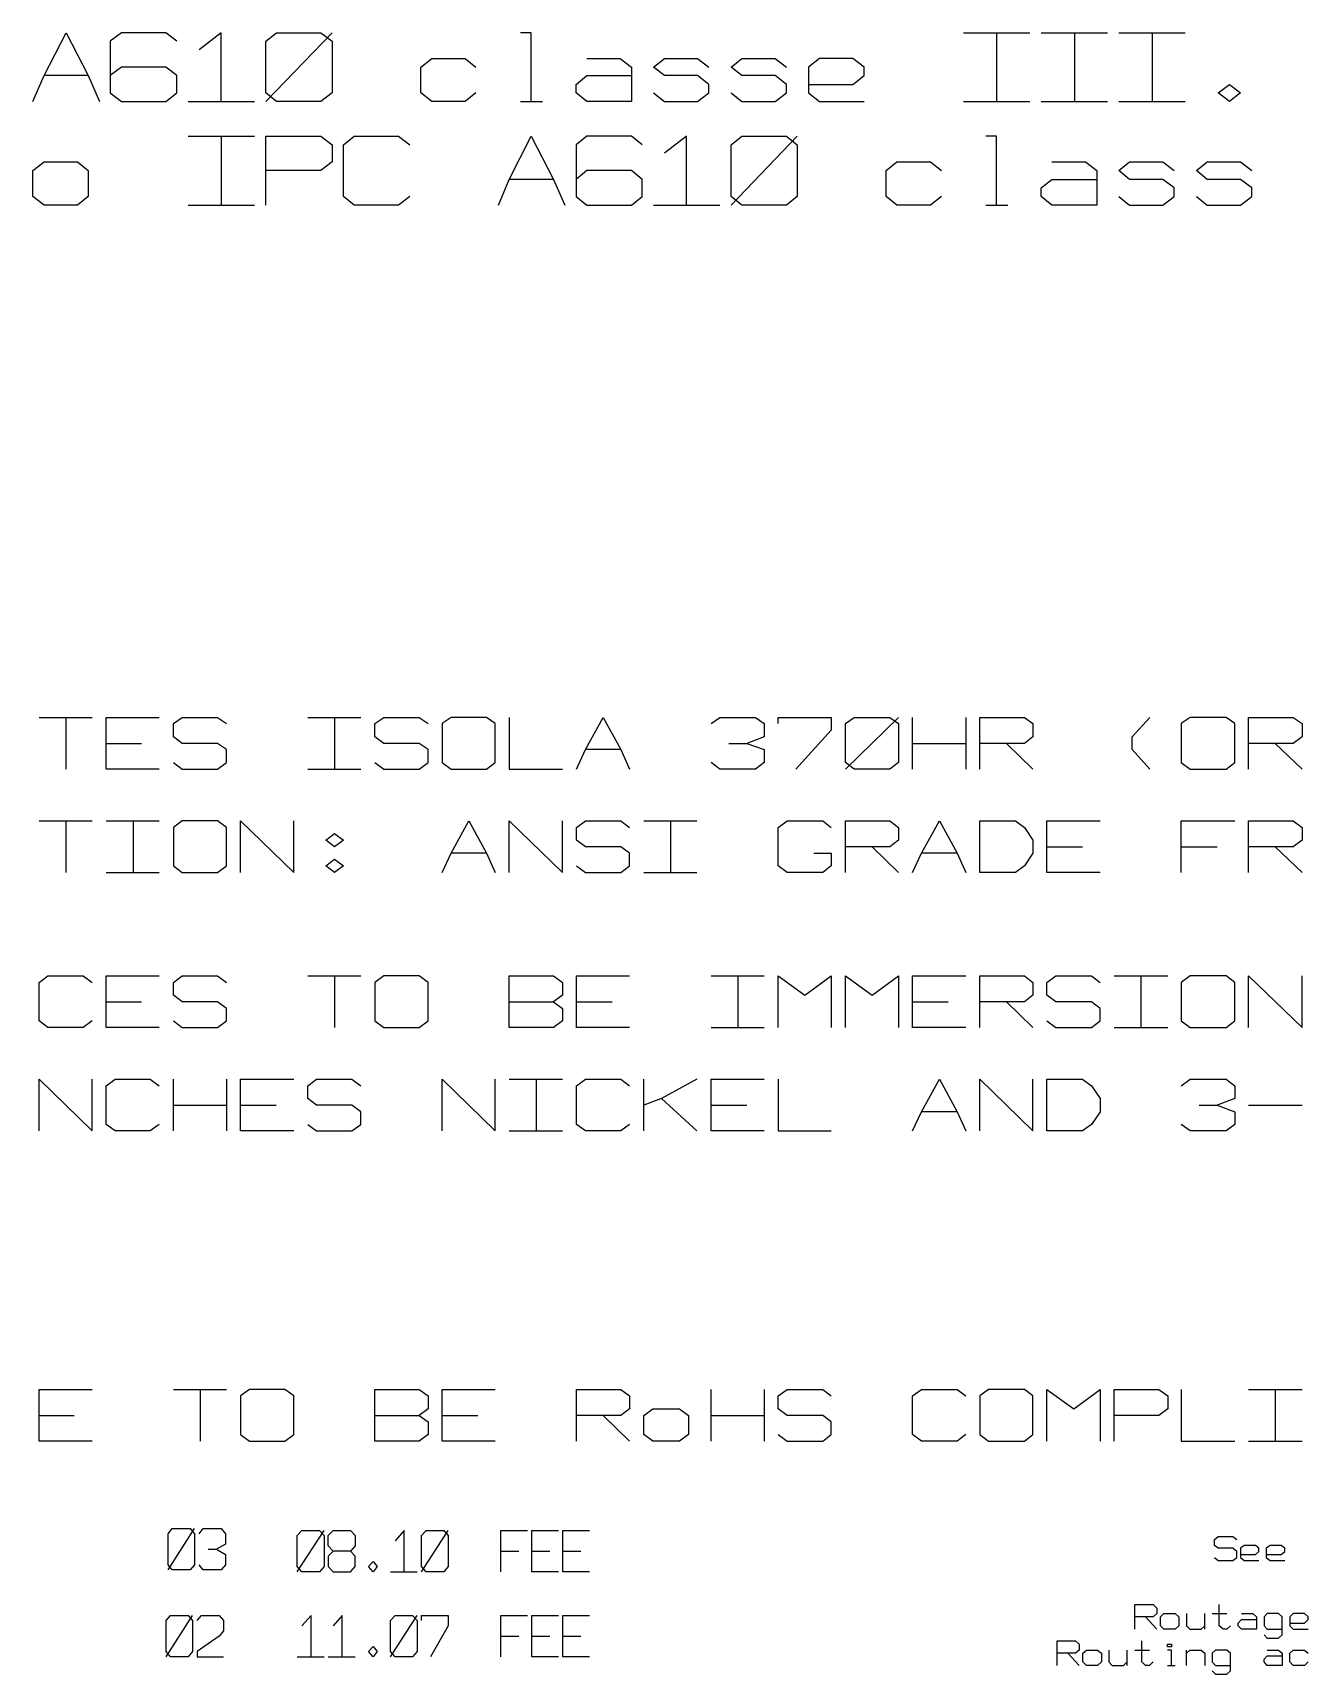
# Model space of a CAD drawing. Extents: x 0 to 1189, y 35 to 806.
# Drawn here: x 614 to 681.8, y 279.6 to 366.9 of the extents above; entities that cross this region are included whole.
import ezdxf

# ---------------------------------------------------------------- set-up
doc = ezdxf.new("R2010")
doc.units = 0
doc.layers.add('1', color=1, linetype='CONTINUOUS')

msp = doc.modelspace()

# ---------------------------------------------------------------- linework, layer by layer
at = {"layer": '1'}
for p, q in [((614.55, 364.68), (615.72, 366.95)), ((615.72, 366.95), (616.9, 364.68)), ((618.67, 366.95), (618.07, 366.5)), ((621.02, 366.95), (618.67, 366.95)), ((621.62, 366.5), (621.02, 366.95)), ((623.97, 366.95), (622.8, 366.05)), ((623.97, 363.3), (623.97, 366.95)), ((626.35, 366.5), (626.92, 366.95)), ((626.35, 363.3), (629.87, 366.95)), ((626.92, 366.95), (629.27, 366.95)), ((629.27, 366.95), (629.87, 366.5)), ((640.47, 366.95), (639.9, 366.95)), ((640.47, 363.3), (640.47, 366.95)), ((663.47, 366.95), (667, 366.95)), ((665.22, 366.95), (665.22, 363.3)), ((667.6, 366.95), (671.12, 366.95)), ((669.37, 366.95), (669.37, 363.3)), ((671.72, 366.95), (675.25, 366.95)), ((673.5, 366.95), (673.5, 363.3)), ((618.07, 366.5), (618.07, 363.75)), ((626.35, 363.75), (626.35, 366.5)), ((629.87, 366.5), (629.87, 363.75)), ((618.67, 365.13), (618.07, 364.68)), ((621.02, 365.13), (618.67, 365.13)), ((621.62, 364.68), (621.02, 365.13)), ((634.6, 365.13), (635.17, 365.58)), ((634.6, 363.75), (634.6, 365.13)), ((635.17, 365.58), (636.95, 365.58)), ((636.95, 365.58), (637.52, 365.13)), ((643.42, 365.58), (645.2, 365.58)), ((645.2, 365.58), (645.8, 365.13)), ((645.8, 365.13), (645.8, 363.3)), ((646.97, 365.13), (647.55, 365.58)), ((647.55, 364.68), (646.97, 365.13)), ((647.55, 365.58), (649.32, 365.58)), ((649.32, 365.58), (649.92, 365.13)), ((651.1, 365.13), (651.67, 365.58)), ((651.67, 364.68), (651.1, 365.13)), ((651.67, 365.58), (653.45, 365.58)), ((653.45, 365.58), (654.05, 365.13)), ((655.8, 365.58), (655.22, 365.13)), ((655.22, 365.13), (655.22, 363.75)), ((657.57, 365.58), (655.8, 365.58)), ((658.17, 365.13), (657.57, 365.58)), ((658.17, 364.68), (658.17, 365.13)), ((613.95, 363.3), (614.55, 364.68)), ((616.9, 364.68), (614.55, 364.68)), ((616.9, 364.68), (617.5, 363.3)), ((621.62, 363.75), (621.62, 364.68)), ((642.85, 364.2), (643.42, 364.68)), ((642.85, 363.75), (642.85, 364.2)), ((643.42, 364.68), (645.8, 364.68)), ((649.32, 364.68), (647.55, 364.68)), ((649.92, 364.2), (649.32, 364.68)), ((649.92, 363.75), (649.92, 364.2)), ((653.45, 364.68), (651.67, 364.68)), ((654.05, 364.2), (653.45, 364.68)), ((654.05, 363.75), (654.05, 364.2)), ((655.22, 364.2), (657.57, 364.2)), ((657.57, 364.2), (658.17, 364.68)), ((677.02, 363.75), (677.62, 364.2)), ((677.62, 364.2), (678.2, 363.75)), ((618.07, 363.75), (618.67, 363.3)), ((618.67, 363.3), (621.02, 363.3)), ((621.02, 363.3), (621.62, 363.75)), ((622.22, 363.3), (625.75, 363.3)), ((626.92, 363.3), (626.35, 363.75)), ((629.27, 363.3), (626.92, 363.3)), ((629.87, 363.75), (629.27, 363.3)), ((635.17, 363.3), (634.6, 363.75)), ((636.95, 363.3), (635.17, 363.3)), ((637.52, 363.75), (636.95, 363.3)), ((639.9, 363.3), (641.07, 363.3)), ((643.42, 363.3), (642.85, 363.75)), ((645.8, 363.3), (643.42, 363.3)), ((646.97, 363.75), (647.55, 363.3)), ((647.55, 363.3), (649.32, 363.3)), ((649.32, 363.3), (649.92, 363.75)), ((651.1, 363.75), (651.67, 363.3)), ((651.67, 363.3), (653.45, 363.3)), ((653.45, 363.3), (654.05, 363.75)), ((655.22, 363.75), (655.8, 363.3)), ((655.8, 363.3), (658.17, 363.3)), ((663.47, 363.3), (667, 363.3)), ((667.6, 363.3), (671.12, 363.3)), ((671.72, 363.3), (675.25, 363.3)), ((677.62, 363.3), (677.02, 363.75)), ((678.2, 363.75), (677.62, 363.3)), ((622.22, 361.45), (625.75, 361.45)), ((623.97, 361.45), (623.97, 357.78)), ((626.35, 357.78), (626.35, 361.45)), ((626.35, 361.45), (629.27, 361.45)), ((629.27, 361.45), (629.87, 361)), ((629.87, 361), (629.87, 360.08)), ((630.47, 361), (631.05, 361.45)), ((630.47, 358.25), (630.47, 361)), ((631.05, 361.45), (633.4, 361.45)), ((633.4, 361.45), (634, 361)), ((639.3, 359.15), (640.47, 361.45)), ((640.47, 361.45), (641.65, 359.15)), ((643.42, 361.45), (642.85, 361)), ((642.85, 361), (642.85, 358.25)), ((645.8, 361.45), (643.42, 361.45)), ((646.37, 361), (645.8, 361.45)), ((648.72, 361.45), (647.55, 360.55)), ((648.72, 357.78), (648.72, 361.45)), ((651.1, 361), (651.67, 361.45)), ((651.1, 357.78), (654.62, 361.45)), ((651.1, 358.25), (651.1, 361)), ((651.67, 361.45), (654.05, 361.45)), ((654.05, 361.45), (654.62, 361)), ((654.62, 361), (654.62, 358.25)), ((665.22, 361.45), (664.65, 361.45)), ((665.22, 357.78), (665.22, 361.45)), ((613.95, 359.63), (614.55, 360.08)), ((614.55, 360.08), (616.32, 360.08)), ((616.32, 360.08), (616.9, 359.63)), ((629.87, 360.08), (629.27, 359.63)), ((659.35, 359.63), (659.92, 360.08)), ((659.92, 360.08), (661.7, 360.08)), ((661.7, 360.08), (662.3, 359.63)), ((668.17, 360.08), (669.95, 360.08)), ((669.95, 360.08), (670.55, 359.63)), ((671.72, 359.63), (672.3, 360.08)), ((672.3, 360.08), (674.07, 360.08)), ((674.07, 360.08), (674.67, 359.63)), ((675.85, 359.63), (676.42, 360.08)), ((676.42, 360.08), (678.2, 360.08)), ((678.2, 360.08), (678.8, 359.63)), ((613.95, 358.25), (613.95, 359.63)), ((616.9, 359.63), (616.9, 358.25)), ((629.27, 359.63), (626.35, 359.63)), ((638.72, 357.78), (639.3, 359.15)), ((641.65, 359.15), (639.3, 359.15)), ((641.65, 359.15), (642.25, 357.78)), ((643.42, 359.63), (642.85, 359.15)), ((645.8, 359.63), (643.42, 359.63)), ((646.37, 359.15), (645.8, 359.63)), ((646.37, 358.25), (646.37, 359.15)), ((659.35, 358.25), (659.35, 359.63)), ((667.6, 358.7), (668.17, 359.15)), ((668.17, 359.15), (670.55, 359.15)), ((670.55, 359.63), (670.55, 357.78)), ((672.3, 359.15), (671.72, 359.63)), ((674.07, 359.15), (672.3, 359.15)), ((674.67, 358.7), (674.07, 359.15)), ((676.42, 359.15), (675.85, 359.63)), ((678.2, 359.15), (676.42, 359.15)), ((678.8, 358.7), (678.2, 359.15)), ((614.55, 357.78), (613.95, 358.25)), ((616.9, 358.25), (616.32, 357.78)), ((631.05, 357.78), (630.47, 358.25)), ((634, 358.25), (633.4, 357.78)), ((642.85, 358.25), (643.42, 357.78)), ((645.8, 357.78), (646.37, 358.25)), ((651.67, 357.78), (651.1, 358.25)), ((654.62, 358.25), (654.05, 357.78)), ((659.92, 357.78), (659.35, 358.25)), ((662.3, 358.25), (661.7, 357.78)), ((667.6, 358.25), (667.6, 358.7)), ((668.17, 357.78), (667.6, 358.25)), ((671.72, 358.25), (672.3, 357.78)), ((674.07, 357.78), (674.67, 358.25)), ((674.67, 358.25), (674.67, 358.7)), ((675.85, 358.25), (676.42, 357.78)), ((678.2, 357.78), (678.8, 358.25)), ((678.8, 358.25), (678.8, 358.7)), ((616.32, 357.78), (614.55, 357.78)), ((622.22, 357.78), (625.75, 357.78)), ((633.4, 357.78), (631.05, 357.78)), ((643.42, 357.78), (645.8, 357.78)), ((646.97, 357.78), (650.5, 357.78)), ((654.05, 357.78), (651.67, 357.78)), ((661.7, 357.78), (659.92, 357.78)), ((664.65, 357.78), (665.82, 357.78)), ((670.55, 357.78), (668.17, 357.78)), ((672.3, 357.78), (674.07, 357.78)), ((676.42, 357.78), (678.2, 357.78)), ((614.28, 330.53), (617.1, 330.53)), ((615.7, 330.53), (615.7, 327.78)), ((617.85, 327.78), (617.85, 330.53)), ((617.85, 330.53), (620.68, 330.53)), ((621.43, 330.2), (621.9, 330.53)), ((621.43, 329.5), (621.43, 330.2)), ((621.9, 330.53), (623.78, 330.53)), ((623.78, 330.53), (624.25, 330.2)), ((628.58, 330.53), (631.4, 330.53)), ((630, 330.53), (630, 327.78)), ((632.15, 330.2), (632.63, 330.53)), ((632.15, 329.5), (632.15, 330.2)), ((632.63, 330.53), (634.5, 330.53)), ((634.5, 330.53), (634.98, 330.2)), ((636.2, 330.53), (635.73, 330.2)), ((635.73, 330.2), (635.73, 328.13)), ((638.08, 330.53), (636.2, 330.53)), ((638.55, 330.2), (638.08, 330.53)), ((638.55, 328.13), (638.55, 330.2)), ((639.3, 330.53), (639.3, 327.78)), ((643.35, 328.83), (644.3, 330.53)), ((644.3, 330.53), (645.23, 328.83)), ((650.03, 330.2), (650.5, 330.53)), ((650.5, 330.53), (652.4, 330.53)), ((652.4, 330.53), (652.85, 330.2)), ((652.85, 330.2), (652.85, 329.5)), ((653.6, 330.2), (653.6, 330.53)), ((653.6, 330.53), (656.43, 330.53)), ((656.43, 330.53), (656.43, 329.85)), ((657.18, 330.2), (657.65, 330.53)), ((657.18, 327.78), (660, 330.53)), ((657.18, 328.13), (657.18, 330.2)), ((657.65, 330.53), (659.55, 330.53)), ((659.55, 330.53), (660, 330.2)), ((660, 330.2), (660, 328.13)), ((660.75, 327.78), (660.75, 330.53)), ((663.58, 330.53), (663.58, 327.78)), ((664.33, 327.78), (664.33, 330.53)), ((664.33, 330.53), (666.7, 330.53)), ((666.7, 330.53), (667.15, 330.2)), ((667.15, 330.2), (667.15, 329.5)), ((672.43, 329.5), (673.38, 330.53)), ((675.53, 330.53), (675.05, 330.2)), ((675.05, 330.2), (675.05, 328.13)), ((677.43, 330.53), (675.53, 330.53)), ((677.9, 330.2), (677.43, 330.53)), ((677.9, 328.13), (677.9, 330.2)), ((678.63, 327.78), (678.63, 330.53)), ((678.63, 330.53), (681, 330.53)), ((681, 330.53), (681.48, 330.2)), ((681.48, 330.2), (681.48, 329.5)), ((621.9, 329.15), (621.43, 329.5)), ((632.63, 329.15), (632.15, 329.5)), ((652.85, 329.5), (651.93, 329.15)), ((656.43, 329.85), (654.55, 327.78)), ((667.15, 329.5), (666.7, 329.15)), ((672.43, 328.83), (672.43, 329.5)), ((681.48, 329.5), (681, 329.15)), ((617.85, 329.15), (619.73, 329.15)), ((623.78, 329.15), (621.9, 329.15)), ((624.25, 328.83), (623.78, 329.15)), ((624.25, 328.13), (624.25, 328.83)), ((634.5, 329.15), (632.63, 329.15)), ((634.98, 328.83), (634.5, 329.15)), ((634.98, 328.13), (634.98, 328.83)), ((642.88, 327.78), (643.35, 328.83)), ((645.23, 328.83), (643.35, 328.83)), ((645.23, 328.83), (645.7, 327.78)), ((650.98, 329.15), (651.93, 329.15)), ((651.93, 329.15), (652.85, 328.83)), ((652.85, 328.83), (652.85, 328.13)), ((660.75, 329.15), (663.58, 329.15)), ((666.7, 329.15), (664.33, 329.15)), ((665.75, 329.15), (667.15, 327.78)), ((673.38, 327.78), (672.43, 328.83)), ((681, 329.15), (678.63, 329.15)), ((680.05, 329.15), (681.48, 327.78)), ((620.68, 327.78), (617.85, 327.78)), ((621.43, 328.13), (621.9, 327.78)), ((621.9, 327.78), (623.78, 327.78)), ((623.78, 327.78), (624.25, 328.13)), ((628.58, 327.78), (631.4, 327.78)), ((632.15, 328.13), (632.63, 327.78)), ((632.63, 327.78), (634.5, 327.78)), ((634.5, 327.78), (634.98, 328.13)), ((635.73, 328.13), (636.2, 327.78)), ((636.2, 327.78), (638.08, 327.78)), ((638.08, 327.78), (638.55, 328.13)), ((639.3, 327.78), (642.13, 327.78)), ((650.5, 327.78), (650.03, 328.13)), ((652.4, 327.78), (650.5, 327.78)), ((652.85, 328.13), (652.4, 327.78)), ((657.65, 327.78), (657.18, 328.13)), ((659.55, 327.78), (657.65, 327.78)), ((660, 328.13), (659.55, 327.78)), ((675.05, 328.13), (675.53, 327.78)), ((675.53, 327.78), (677.43, 327.78)), ((677.43, 327.78), (677.9, 328.13)), ((614.28, 325.03), (617.1, 325.03)), ((615.7, 325.03), (615.7, 322.28)), ((617.85, 325.03), (620.68, 325.03)), ((619.28, 325.03), (619.28, 322.28)), ((621.9, 325.03), (621.43, 324.68)), ((623.78, 325.03), (621.9, 325.03)), ((624.25, 324.68), (623.78, 325.03)), ((625, 322.28), (625, 325.03)), ((625, 325.03), (627.83, 322.28)), ((627.83, 322.28), (627.83, 325.03)), ((636.2, 323.3), (637.15, 325.03)), ((637.15, 325.03), (638.08, 323.3)), ((639.3, 322.28), (639.3, 325.03)), ((639.3, 325.03), (642.13, 322.28)), ((642.13, 322.28), (642.13, 325.03)), ((642.88, 324.68), (643.35, 325.03)), ((643.35, 325.03), (645.23, 325.03)), ((645.23, 325.03), (645.7, 324.68)), ((646.45, 325.03), (649.28, 325.03)), ((647.88, 325.03), (647.88, 322.28)), ((653.6, 324.68), (654.08, 325.03)), ((654.08, 325.03), (655.98, 325.03)), ((655.98, 325.03), (656.43, 324.68)), ((657.18, 322.28), (657.18, 325.03)), ((657.18, 325.03), (659.55, 325.03)), ((659.55, 325.03), (660, 324.68)), ((661.23, 323.3), (662.18, 325.03)), ((662.18, 325.03), (663.13, 323.3)), ((664.33, 322.28), (664.33, 325.03)), ((664.33, 325.03), (666.23, 325.03)), ((666.23, 325.03), (666.7, 324.68)), ((667.9, 322.28), (667.9, 325.03)), ((667.9, 325.03), (670.73, 325.03)), ((675.05, 322.28), (675.05, 325.03)), ((675.05, 325.03), (677.9, 325.03)), ((678.63, 322.28), (678.63, 325.03)), ((678.63, 325.03), (681, 325.03)), ((681, 325.03), (681.48, 324.68)), ((621.43, 324.68), (621.43, 322.63)), ((624.25, 322.63), (624.25, 324.68)), ((629.53, 324), (630, 324.35)), ((630, 323.65), (629.53, 324)), ((630, 324.35), (630.48, 324)), ((630.48, 324), (630, 323.65)), ((642.88, 324), (642.88, 324.68)), ((643.35, 323.65), (642.88, 324)), ((653.6, 322.63), (653.6, 324.68)), ((660, 324), (659.55, 323.65)), ((660, 324.68), (660, 324)), ((666.7, 324.68), (667.15, 324)), ((667.15, 324), (667.15, 323.3)), ((681.48, 324), (681, 323.65)), ((681.48, 324.68), (681.48, 324)), ((635.73, 322.28), (636.2, 323.3)), ((638.08, 323.3), (636.2, 323.3)), ((638.08, 323.3), (638.55, 322.28)), ((645.23, 323.65), (643.35, 323.65)), ((645.7, 323.3), (645.23, 323.65)), ((645.7, 322.63), (645.7, 323.3)), ((655.5, 323.3), (656.43, 323.3)), ((656.43, 323.3), (656.43, 322.63)), ((659.55, 323.65), (657.18, 323.65)), ((658.6, 323.65), (660, 322.28)), ((660.75, 322.28), (661.23, 323.3)), ((663.13, 323.3), (661.23, 323.3)), ((663.13, 323.3), (663.58, 322.28)), ((667.15, 323.3), (666.7, 322.63)), ((667.9, 323.65), (669.8, 323.65)), ((675.05, 323.65), (676.95, 323.65)), ((681, 323.65), (678.63, 323.65)), ((680.05, 323.65), (681.48, 322.28)), ((617.85, 322.28), (620.68, 322.28)), ((621.43, 322.63), (621.9, 322.28)), ((621.9, 322.28), (623.78, 322.28)), ((623.78, 322.28), (624.25, 322.63)), ((629.53, 322.63), (630, 322.98)), ((630, 322.28), (629.53, 322.63)), ((630, 322.98), (630.48, 322.63)), ((630.48, 322.63), (630, 322.28)), ((642.88, 322.63), (643.35, 322.28)), ((643.35, 322.28), (645.23, 322.28)), ((645.23, 322.28), (645.7, 322.63)), ((646.45, 322.28), (649.28, 322.28)), ((654.08, 322.28), (653.6, 322.63)), ((655.98, 322.28), (654.08, 322.28)), ((656.43, 322.63), (655.98, 322.28)), ((666.23, 322.28), (664.33, 322.28)), ((666.7, 322.63), (666.23, 322.28)), ((670.73, 322.28), (667.9, 322.28)), ((614.28, 316.43), (614.75, 316.78)), ((614.28, 314.38), (614.28, 316.43)), ((614.75, 316.78), (616.63, 316.78)), ((616.63, 316.78), (617.1, 316.43)), ((617.85, 314.03), (617.85, 316.78)), ((617.85, 316.78), (620.68, 316.78)), ((621.43, 316.43), (621.9, 316.78)), ((621.43, 315.75), (621.43, 316.43)), ((621.9, 316.78), (623.78, 316.78)), ((623.78, 316.78), (624.25, 316.43)), ((628.58, 316.78), (631.4, 316.78)), ((630, 316.78), (630, 314.03)), ((632.63, 316.78), (632.15, 316.43)), ((632.15, 316.43), (632.15, 314.38)), ((634.5, 316.78), (632.63, 316.78)), ((634.98, 316.43), (634.5, 316.78)), ((634.98, 314.38), (634.98, 316.43)), ((639.3, 314.03), (639.3, 316.78)), ((639.3, 316.78), (641.65, 316.78)), ((641.65, 316.78), (642.13, 316.43)), ((642.13, 316.43), (642.13, 315.75)), ((642.88, 314.03), (642.88, 316.78)), ((642.88, 316.78), (645.7, 316.78)), ((650.03, 316.78), (652.85, 316.78)), ((651.45, 316.78), (651.45, 314.03)), ((653.6, 314.03), (653.6, 316.78)), ((653.6, 316.78), (655.03, 315.75)), ((655.03, 315.75), (656.43, 316.78)), ((656.43, 316.78), (656.43, 314.03)), ((657.18, 314.03), (657.18, 316.78)), ((657.18, 316.78), (658.6, 315.75)), ((658.6, 315.75), (660, 316.78)), ((660, 316.78), (660, 314.03)), ((660.75, 314.03), (660.75, 316.78)), ((660.75, 316.78), (663.58, 316.78)), ((664.33, 314.03), (664.33, 316.78)), ((664.33, 316.78), (666.7, 316.78)), ((666.7, 316.78), (667.15, 316.43)), ((667.15, 316.43), (667.15, 315.75)), ((667.9, 316.43), (668.38, 316.78)), ((667.9, 315.75), (667.9, 316.43)), ((668.38, 316.78), (670.28, 316.78)), ((670.28, 316.78), (670.73, 316.43)), ((671.48, 316.78), (674.33, 316.78)), ((672.9, 316.78), (672.9, 314.03)), ((675.53, 316.78), (675.05, 316.43)), ((675.05, 316.43), (675.05, 314.38)), ((677.43, 316.78), (675.53, 316.78)), ((677.9, 316.43), (677.43, 316.78)), ((677.9, 314.38), (677.9, 316.43)), ((678.63, 314.03), (678.63, 316.78)), ((678.63, 316.78), (681.48, 314.03)), ((681.48, 314.03), (681.48, 316.78)), ((617.85, 315.4), (619.73, 315.4)), ((621.9, 315.4), (621.43, 315.75)), ((623.78, 315.4), (621.9, 315.4)), ((624.25, 315.05), (623.78, 315.4)), ((639.3, 315.4), (641.65, 315.4)), ((642.13, 315.75), (641.65, 315.4)), ((641.65, 315.4), (642.13, 315.05)), ((642.88, 315.4), (644.78, 315.4)), ((660.75, 315.4), (662.65, 315.4)), ((666.7, 315.4), (664.33, 315.4)), ((665.75, 315.4), (667.15, 314.03)), ((667.15, 315.75), (666.7, 315.4)), ((668.38, 315.4), (667.9, 315.75)), ((670.28, 315.4), (668.38, 315.4)), ((670.73, 315.05), (670.28, 315.4)), ((614.75, 314.03), (614.28, 314.38)), ((617.1, 314.38), (616.63, 314.03)), ((621.43, 314.38), (621.9, 314.03)), ((623.78, 314.03), (624.25, 314.38)), ((624.25, 314.38), (624.25, 315.05)), ((632.15, 314.38), (632.63, 314.03)), ((634.5, 314.03), (634.98, 314.38)), ((642.13, 314.38), (641.65, 314.03)), ((642.13, 315.05), (642.13, 314.38)), ((667.9, 314.38), (668.38, 314.03)), ((670.28, 314.03), (670.73, 314.38)), ((670.73, 314.38), (670.73, 315.05)), ((675.05, 314.38), (675.53, 314.03)), ((677.43, 314.03), (677.9, 314.38)), ((616.63, 314.03), (614.75, 314.03)), ((620.68, 314.03), (617.85, 314.03)), ((621.9, 314.03), (623.78, 314.03)), ((632.63, 314.03), (634.5, 314.03)), ((641.65, 314.03), (639.3, 314.03)), ((645.7, 314.03), (642.88, 314.03)), ((650.03, 314.03), (652.85, 314.03)), ((663.58, 314.03), (660.75, 314.03)), ((668.38, 314.03), (670.28, 314.03)), ((671.48, 314.03), (674.33, 314.03)), ((675.53, 314.03), (677.43, 314.03)), ((614.28, 308.53), (614.28, 311.28)), ((614.28, 311.28), (617.1, 308.53)), ((617.1, 308.53), (617.1, 311.28)), ((617.85, 310.93), (618.33, 311.28)), ((617.85, 308.88), (617.85, 310.93)), ((618.33, 311.28), (620.2, 311.28)), ((620.2, 311.28), (620.68, 310.93)), ((621.43, 308.53), (621.43, 311.28)), ((624.25, 311.28), (624.25, 308.53)), ((625, 308.53), (625, 311.28)), ((625, 311.28), (627.83, 311.28)), ((628.58, 310.93), (629.05, 311.28)), ((628.58, 310.25), (628.58, 310.93)), ((629.05, 311.28), (630.93, 311.28)), ((630.93, 311.28), (631.4, 310.93)), ((635.73, 308.53), (635.73, 311.28)), ((635.73, 311.28), (638.55, 308.53)), ((638.55, 308.53), (638.55, 311.28)), ((639.3, 311.28), (642.13, 311.28)), ((640.73, 311.28), (640.73, 308.53)), ((642.88, 310.93), (643.35, 311.28)), ((642.88, 308.88), (642.88, 310.93)), ((643.35, 311.28), (645.23, 311.28)), ((645.23, 311.28), (645.7, 310.93)), ((646.45, 308.53), (646.45, 311.28)), ((649.28, 311.28), (647.4, 310.25)), ((650.03, 308.53), (650.03, 311.28)), ((650.03, 311.28), (652.85, 311.28)), ((653.6, 311.28), (653.6, 308.53)), ((661.23, 309.55), (662.18, 311.28)), ((662.18, 311.28), (663.13, 309.55)), ((664.33, 308.53), (664.33, 311.28)), ((664.33, 311.28), (667.15, 308.53)), ((667.15, 308.53), (667.15, 311.28)), ((667.9, 308.53), (667.9, 311.28)), ((667.9, 311.28), (669.8, 311.28)), ((669.8, 311.28), (670.28, 310.93)), ((670.28, 310.93), (670.73, 310.25)), ((675.05, 310.93), (675.53, 311.28)), ((675.53, 311.28), (677.43, 311.28)), ((677.43, 311.28), (677.9, 310.93)), ((677.9, 310.93), (677.9, 310.25)), ((629.05, 309.9), (628.58, 310.25)), ((647.4, 310.25), (646.45, 309.9)), ((647.4, 310.25), (649.28, 308.53)), ((670.73, 310.25), (670.73, 309.55)), ((677.9, 310.25), (676.95, 309.9)), ((621.43, 309.9), (624.25, 309.9)), ((625, 309.9), (626.9, 309.9)), ((630.93, 309.9), (629.05, 309.9)), ((631.4, 309.55), (630.93, 309.9)), ((631.4, 308.88), (631.4, 309.55)), ((650.03, 309.9), (651.93, 309.9)), ((660.75, 308.53), (661.23, 309.55)), ((663.13, 309.55), (661.23, 309.55)), ((663.13, 309.55), (663.58, 308.53)), ((670.73, 309.55), (670.28, 308.88)), ((676, 309.9), (676.95, 309.9)), ((676.95, 309.9), (677.9, 309.55)), ((677.9, 309.55), (677.9, 308.88)), ((678.63, 309.9), (681.48, 309.9)), ((618.33, 308.53), (617.85, 308.88)), ((620.2, 308.53), (618.33, 308.53)), ((620.68, 308.88), (620.2, 308.53)), ((627.83, 308.53), (625, 308.53)), ((628.58, 308.88), (629.05, 308.53)), ((629.05, 308.53), (630.93, 308.53)), ((630.93, 308.53), (631.4, 308.88)), ((639.3, 308.53), (642.13, 308.53)), ((643.35, 308.53), (642.88, 308.88)), ((645.23, 308.53), (643.35, 308.53)), ((645.7, 308.88), (645.23, 308.53)), ((652.85, 308.53), (650.03, 308.53)), ((653.6, 308.53), (656.43, 308.53)), ((669.8, 308.53), (667.9, 308.53)), ((670.28, 308.88), (669.8, 308.53)), ((675.53, 308.53), (675.05, 308.88)), ((677.43, 308.53), (675.53, 308.53)), ((677.9, 308.88), (677.43, 308.53)), ((614.28, 292.03), (614.28, 294.78)), ((614.28, 294.78), (617.1, 294.78)), ((621.43, 294.78), (624.25, 294.78)), ((622.85, 294.78), (622.85, 292.03)), ((625.48, 294.78), (625, 294.43)), ((625, 294.43), (625, 292.38)), ((627.35, 294.78), (625.48, 294.78)), ((627.83, 294.43), (627.35, 294.78)), ((627.83, 292.38), (627.83, 294.43)), ((632.15, 292.03), (632.15, 294.78)), ((632.15, 294.78), (634.5, 294.78)), ((634.5, 294.78), (634.98, 294.43)), ((634.98, 294.43), (634.98, 293.75)), ((635.73, 292.03), (635.73, 294.78)), ((635.73, 294.78), (638.55, 294.78)), ((642.88, 292.03), (642.88, 294.78)), ((642.88, 294.78), (645.23, 294.78)), ((645.23, 294.78), (645.7, 294.43)), ((645.7, 294.43), (645.7, 293.75)), ((650.03, 292.03), (650.03, 294.78)), ((652.85, 294.78), (652.85, 292.03)), ((653.6, 294.43), (654.08, 294.78)), ((653.6, 293.75), (653.6, 294.43)), ((654.08, 294.78), (655.98, 294.78)), ((655.98, 294.78), (656.43, 294.43)), ((660.75, 294.43), (661.23, 294.78)), ((660.75, 292.38), (660.75, 294.43)), ((661.23, 294.78), (663.13, 294.78)), ((663.13, 294.78), (663.58, 294.43)), ((664.8, 294.78), (664.33, 294.43)), ((664.33, 294.43), (664.33, 292.38)), ((666.7, 294.78), (664.8, 294.78)), ((667.15, 294.43), (666.7, 294.78)), ((667.15, 292.38), (667.15, 294.43)), ((667.9, 292.03), (667.9, 294.78)), ((667.9, 294.78), (669.33, 293.75)), ((669.33, 293.75), (670.73, 294.78)), ((670.73, 294.78), (670.73, 292.03)), ((671.48, 292.03), (671.48, 294.78)), ((671.48, 294.78), (673.85, 294.78)), ((673.85, 294.78), (674.33, 294.43)), ((674.33, 294.43), (674.33, 293.75)), ((675.05, 294.78), (675.05, 292.03)), ((678.63, 294.78), (681.48, 294.78)), ((680.05, 294.78), (680.05, 292.03)), ((614.28, 293.4), (616.15, 293.4)), ((632.15, 293.4), (634.5, 293.4)), ((634.98, 293.75), (634.5, 293.4)), ((634.5, 293.4), (634.98, 293.05)), ((635.73, 293.4), (637.63, 293.4)), ((645.23, 293.4), (642.88, 293.4)), ((644.3, 293.4), (645.7, 292.03)), ((645.7, 293.75), (645.23, 293.4)), ((646.45, 293.4), (646.93, 293.75)), ((646.45, 292.38), (646.45, 293.4)), ((646.93, 293.75), (648.35, 293.75)), ((648.35, 293.75), (648.83, 293.4)), ((648.83, 293.4), (648.83, 292.38)), ((650.03, 293.4), (652.85, 293.4)), ((654.08, 293.4), (653.6, 293.75)), ((655.98, 293.4), (654.08, 293.4)), ((656.43, 293.05), (655.98, 293.4)), ((673.85, 293.4), (671.48, 293.4)), ((674.33, 293.75), (673.85, 293.4)), ((634.98, 293.05), (634.98, 292.38)), ((656.43, 292.38), (656.43, 293.05)), ((617.1, 292.03), (614.28, 292.03)), ((625, 292.38), (625.48, 292.03)), ((625.48, 292.03), (627.35, 292.03)), ((627.35, 292.03), (627.83, 292.38)), ((634.5, 292.03), (632.15, 292.03)), ((634.98, 292.38), (634.5, 292.03)), ((638.55, 292.03), (635.73, 292.03)), ((646.93, 292.03), (646.45, 292.38)), ((648.35, 292.03), (646.93, 292.03)), ((648.83, 292.38), (648.35, 292.03)), ((653.6, 292.38), (654.08, 292.03)), ((654.08, 292.03), (655.98, 292.03)), ((655.98, 292.03), (656.43, 292.38)), ((661.23, 292.03), (660.75, 292.38)), ((663.13, 292.03), (661.23, 292.03)), ((663.58, 292.38), (663.13, 292.03)), ((664.33, 292.38), (664.8, 292.03)), ((664.8, 292.03), (666.7, 292.03)), ((666.7, 292.03), (667.15, 292.38)), ((675.05, 292.03), (677.9, 292.03)), ((678.63, 292.03), (681.48, 292.03)), ((621.15, 287.1), (621.37, 287.38)), ((621.15, 285.18), (622.55, 287.38)), ((621.37, 287.38), (622.32, 287.38)), ((622.32, 287.38), (622.55, 287.1)), ((622.8, 287.1), (623.02, 287.38)), ((623.02, 287.38), (623.97, 287.38)), ((623.97, 287.38), (624.2, 287.1)), ((621.15, 285.45), (621.15, 287.1)), ((622.55, 287.1), (622.55, 285.45)), ((624.2, 286.55), (623.72, 286.28)), ((624.2, 287.1), (624.2, 286.55)), ((628.02, 287), (628.27, 287.28)), ((628.02, 285.08), (629.45, 287.28)), ((628.02, 285.35), (628.02, 287)), ((628.27, 287.28), (629.2, 287.28)), ((629.2, 287.28), (629.45, 287)), ((629.45, 287), (629.45, 285.35)), ((629.67, 287), (629.92, 287.28)), ((629.67, 286.45), (629.67, 287)), ((629.92, 286.18), (629.67, 286.45)), ((629.92, 287.28), (630.85, 287.28)), ((630.85, 287.28), (631.1, 287)), ((631.1, 286.45), (630.85, 286.18)), ((631.1, 287), (631.1, 286.45)), ((633.7, 287.28), (633.22, 286.73)), ((633.7, 285.08), (633.7, 287.28)), ((634.62, 287), (634.87, 287.28)), ((634.62, 285.08), (636.05, 287.28)), ((634.62, 285.35), (634.62, 287)), ((634.87, 287.28), (635.82, 287.28)), ((635.82, 287.28), (636.05, 287)), ((636.05, 287), (636.05, 285.35)), ((638.85, 285.08), (638.85, 287.28)), ((638.85, 287.28), (640.27, 287.28)), ((640.5, 285.08), (640.5, 287.28)), ((640.5, 287.28), (641.92, 287.28)), ((642.15, 285.08), (642.15, 287.28)), ((642.15, 287.28), (643.57, 287.28)), ((676.82, 286.8), (677.02, 286.95)), ((676.82, 286.48), (676.82, 286.8)), ((677.02, 286.33), (676.82, 286.48)), ((677.02, 286.95), (677.8, 286.95)), ((677.8, 286.95), (678, 286.8)), ((678.4, 286.48), (678.2, 286.33)), ((679, 286.48), (678.4, 286.48)), ((679.17, 286.33), (679, 286.48)), ((679.77, 286.48), (679.57, 286.33)), ((680.37, 286.48), (679.77, 286.48)), ((680.55, 286.33), (680.37, 286.48)), ((623.27, 286.28), (623.72, 286.28)), ((623.72, 286.28), (624.2, 286)), ((624.2, 286), (624.2, 285.45)), ((629.92, 286.18), (629.67, 285.9)), ((629.67, 285.9), (629.67, 285.35)), ((630.85, 286.18), (629.92, 286.18)), ((631.1, 285.9), (630.85, 286.18)), ((631.1, 285.35), (631.1, 285.9)), ((631.8, 285.35), (632.05, 285.63)), ((632.05, 285.63), (632.27, 285.35)), ((638.85, 286.18), (639.8, 286.18)), ((640.5, 286.18), (641.45, 286.18)), ((642.15, 286.18), (643.1, 286.18)), ((676.82, 285.83), (677.02, 285.68)), ((677.8, 286.33), (677.02, 286.33)), ((677.02, 285.68), (677.8, 285.68)), ((678, 286.15), (677.8, 286.33)), ((677.8, 285.68), (678, 285.83)), ((678, 285.83), (678, 286.15)), ((678.2, 286.33), (678.2, 285.83)), ((678.2, 286), (679, 286)), ((678.2, 285.83), (678.4, 285.68)), ((678.4, 285.68), (679.17, 285.68)), ((679, 286), (679.17, 286.15)), ((679.17, 286.15), (679.17, 286.33)), ((679.57, 286.33), (679.57, 285.83)), ((679.57, 286), (680.37, 286)), ((679.57, 285.83), (679.77, 285.68)), ((679.77, 285.68), (680.55, 285.68)), ((680.37, 286), (680.55, 286.15)), ((680.55, 286.15), (680.55, 286.33)), ((621.37, 285.18), (621.15, 285.45)), ((622.32, 285.18), (621.37, 285.18)), ((622.55, 285.45), (622.32, 285.18)), ((623.02, 285.18), (622.8, 285.45)), ((623.97, 285.18), (623.02, 285.18)), ((624.2, 285.45), (623.97, 285.18)), ((628.27, 285.08), (628.02, 285.35)), ((629.2, 285.08), (628.27, 285.08)), ((629.45, 285.35), (629.2, 285.08)), ((629.67, 285.35), (629.92, 285.08)), ((629.92, 285.08), (630.85, 285.08)), ((630.85, 285.08), (631.1, 285.35)), ((632.05, 285.08), (631.8, 285.35)), ((632.27, 285.35), (632.05, 285.08)), ((632.97, 285.08), (634.4, 285.08)), ((634.87, 285.08), (634.62, 285.35)), ((635.82, 285.08), (634.87, 285.08)), ((636.05, 285.35), (635.82, 285.08)), ((641.92, 285.08), (640.5, 285.08)), ((643.57, 285.08), (642.15, 285.08)), ((672.57, 282.03), (672.57, 283.33)), ((672.57, 283.33), (673.55, 283.33)), ((673.55, 283.33), (673.75, 283.15)), ((673.75, 283.15), (673.75, 282.85)), ((677.07, 282.2), (677.07, 283.33)), ((621.05, 282.48), (621.27, 282.75)), ((621.05, 280.55), (622.45, 282.75)), ((621.05, 280.83), (621.05, 282.48)), ((621.27, 282.75), (622.22, 282.75)), ((622.22, 282.75), (622.45, 282.48)), ((622.45, 282.48), (622.45, 280.83)), ((622.7, 282.48), (622.92, 282.75)), ((622.92, 282.75), (623.87, 282.75)), ((623.87, 282.75), (624.1, 282.48)), ((624.1, 282.48), (624.1, 281.93)), ((628.75, 282.75), (628.27, 282.2)), ((628.75, 280.55), (628.75, 282.75)), ((630.4, 282.75), (629.92, 282.2)), ((630.4, 280.55), (630.4, 282.75)), ((632.97, 282.48), (633.22, 282.75)), ((632.97, 280.55), (634.4, 282.75)), ((632.97, 280.83), (632.97, 282.48)), ((633.22, 282.75), (634.15, 282.75)), ((634.15, 282.75), (634.4, 282.48)), ((634.4, 282.48), (634.4, 280.83)), ((634.62, 282.48), (634.62, 282.75)), ((634.62, 282.75), (636.05, 282.75)), ((636.05, 282.2), (635.1, 280.55)), ((636.05, 282.75), (636.05, 282.2)), ((638.85, 280.55), (638.85, 282.75)), ((638.85, 282.75), (640.27, 282.75)), ((640.5, 280.55), (640.5, 282.75)), ((640.5, 282.75), (641.92, 282.75)), ((642.15, 280.55), (642.15, 282.75)), ((642.15, 282.75), (643.57, 282.75)), ((673.55, 282.68), (672.57, 282.68)), ((673.15, 282.68), (673.75, 282.03)), ((673.75, 282.85), (673.55, 282.68)), ((673.95, 282.68), (674.12, 282.85)), ((673.95, 282.2), (673.95, 282.68)), ((674.12, 282.03), (673.95, 282.2)), ((674.12, 282.85), (674.72, 282.85)), ((674.72, 282.85), (674.92, 282.68)), ((674.92, 282.2), (674.72, 282.03)), ((674.92, 282.68), (674.92, 282.2)), ((675.32, 282.85), (675.32, 282.2)), ((675.32, 282.2), (675.5, 282.03)), ((676.1, 282.03), (676.3, 282.2)), ((676.3, 282.03), (676.3, 282.85)), ((676.7, 282.85), (677.47, 282.85)), ((677.27, 282.03), (677.07, 282.2)), ((677.67, 282.2), (677.47, 282.03)), ((678.07, 282.35), (678.25, 282.53)), ((678.07, 282.2), (678.07, 282.35)), ((678.25, 282.03), (678.07, 282.2)), ((678.25, 282.85), (678.85, 282.85)), ((678.25, 282.53), (679.05, 282.53)), ((678.85, 282.85), (679.05, 282.68)), ((679.05, 282.68), (679.05, 282.03)), ((679.62, 282.85), (679.45, 282.68)), ((679.45, 282.68), (679.45, 282.2)), ((679.45, 282.2), (679.62, 282.03)), ((680.22, 282.85), (679.62, 282.85)), ((680.42, 282.68), (680.22, 282.85)), ((680.42, 281.73), (680.42, 282.68)), ((681, 282.85), (680.82, 282.68)), ((680.82, 282.68), (680.82, 282.2)), ((680.82, 282.35), (681.6, 282.35)), ((680.82, 282.2), (681, 282.03)), ((681.6, 282.85), (681, 282.85)), ((681.8, 282.68), (681.6, 282.85)), ((681.6, 282.35), (681.8, 282.53)), ((681.8, 282.53), (681.8, 282.68)), ((623.87, 281.65), (622.7, 280.83)), ((624.1, 281.93), (623.87, 281.65)), ((638.85, 281.65), (639.8, 281.65)), ((640.5, 281.65), (641.45, 281.65)), ((642.15, 281.65), (643.1, 281.65)), ((668.45, 280.1), (668.45, 281.4)), ((668.45, 281.4), (669.42, 281.4)), ((669.42, 281.4), (669.62, 281.23)), ((669.62, 281.23), (669.62, 280.9)), ((672.95, 280.28), (672.95, 281.4)), ((674.72, 282.03), (674.12, 282.03)), ((674.32, 281.08), (674.32, 281.23)), ((674.32, 281.23), (674.52, 281.23)), ((674.52, 281.23), (674.52, 281.08)), ((675.5, 282.03), (676.1, 282.03)), ((677.47, 282.03), (677.27, 282.03)), ((679.05, 282.03), (678.25, 282.03)), ((679.45, 281.73), (679.62, 281.55)), ((679.62, 282.03), (680.42, 282.03)), ((679.62, 281.55), (680.22, 281.55)), ((680.22, 281.55), (680.42, 281.73)), ((681, 282.03), (681.8, 282.03)), ((621.27, 280.55), (621.05, 280.83)), ((622.22, 280.55), (621.27, 280.55)), ((622.45, 280.83), (622.22, 280.55)), ((622.7, 280.83), (622.7, 280.55)), ((622.7, 280.55), (624.1, 280.55)), ((628.02, 280.55), (629.45, 280.55)), ((629.67, 280.55), (631.1, 280.55)), ((631.8, 280.83), (632.05, 281.1)), ((632.05, 280.55), (631.8, 280.83)), ((632.05, 281.1), (632.27, 280.83)), ((632.27, 280.83), (632.05, 280.55)), ((633.22, 280.55), (632.97, 280.83)), ((634.15, 280.55), (633.22, 280.55)), ((634.4, 280.83), (634.15, 280.55)), ((641.92, 280.55), (640.5, 280.55)), ((643.57, 280.55), (642.15, 280.55)), ((669.42, 280.75), (668.45, 280.75)), ((669.02, 280.75), (669.62, 280.1)), ((669.62, 280.9), (669.42, 280.75)), ((669.82, 280.75), (670, 280.9)), ((669.82, 280.28), (669.82, 280.75)), ((670, 280.9), (670.6, 280.9)), ((670.6, 280.9), (670.8, 280.75)), ((670.8, 280.75), (670.8, 280.28)), ((671.2, 280.9), (671.2, 280.28)), ((672.17, 280.1), (672.17, 280.9)), ((672.57, 280.9), (673.35, 280.9)), ((674.52, 281.08), (674.32, 281.08)), ((674.52, 280.9), (674.32, 280.9)), ((674.52, 280.1), (674.52, 280.9)), ((675.32, 280.1), (675.32, 280.9)), ((675.32, 280.75), (675.5, 280.9)), ((675.5, 280.9), (676.1, 280.9)), ((676.1, 280.9), (676.3, 280.75)), ((676.3, 280.75), (676.3, 280.1)), ((676.87, 280.9), (676.7, 280.75)), ((676.7, 280.75), (676.7, 280.28)), ((677.47, 280.9), (676.87, 280.9)), ((677.67, 280.75), (677.47, 280.9)), ((677.67, 279.8), (677.67, 280.75)), ((679.45, 280.43), (679.62, 280.6)), ((679.45, 280.28), (679.45, 280.43)), ((679.62, 280.9), (680.22, 280.9)), ((679.62, 280.6), (680.42, 280.6)), ((680.22, 280.9), (680.42, 280.75)), ((680.42, 280.75), (680.42, 280.1)), ((680.82, 280.75), (681, 280.9)), ((680.82, 280.28), (680.82, 280.75)), ((681, 280.9), (681.6, 280.9)), ((681.6, 280.9), (681.8, 280.75)), ((670, 280.1), (669.82, 280.28)), ((670.6, 280.1), (670, 280.1)), ((670.8, 280.28), (670.6, 280.1)), ((671.2, 280.28), (671.37, 280.1)), ((671.37, 280.1), (671.97, 280.1)), ((671.97, 280.1), (672.17, 280.28)), ((673.15, 280.1), (672.95, 280.28)), ((673.35, 280.1), (673.15, 280.1)), ((673.55, 280.28), (673.35, 280.1)), ((674.32, 280.1), (674.72, 280.1)), ((676.7, 280.28), (676.87, 280.1)), ((676.7, 279.8), (676.87, 279.63)), ((676.87, 280.1), (677.67, 280.1)), ((676.87, 279.63), (677.47, 279.63)), ((677.47, 279.63), (677.67, 279.8)), ((679.62, 280.1), (679.45, 280.28)), ((680.42, 280.1), (679.62, 280.1)), ((681, 280.1), (680.82, 280.28)), ((681.6, 280.1), (681, 280.1)), ((681.8, 280.28), (681.6, 280.1))]:
    msp.add_line(p, q, dxfattribs=at)

doc.saveas('drawing.dxf')
